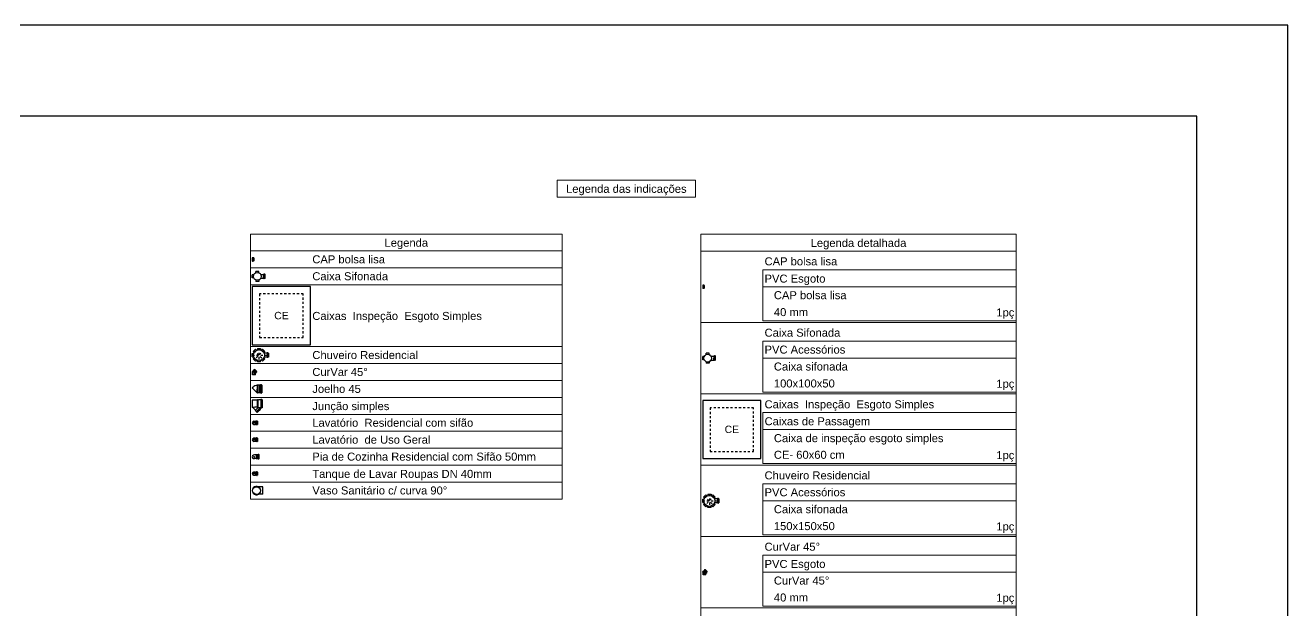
# Model space of a CAD drawing. Header units: millimetres. Extents: x 270 to 744, y -31 to 127.
# Drawn here: x 391.7 to 451.8, y 69.2 to 97 of the extents above; entities that cross this region are included whole.
import ezdxf

# ---------------------------------------------------------------- set-up
doc = ezdxf.new("R2010")
doc.units = ezdxf.units.MM
doc.header["$LTSCALE"] = 0.01
doc.header["$MEASUREMENT"] = 0
doc.linetypes.add('DASHDOT', pattern=[25.4, 12.7, -6.35, 0, -6.35])
doc.linetypes.add('Dashed', pattern=[0.75, 0.5, -0.25])
doc.layers.add('DI-Tabelas', color=7, linetype='Continuous', lineweight=5)
for name, color, linetype in [('FOLHA', 7, 'Continuous'), ('Simbolos', 5, 'Continuous'), ('Simbolos_int', 2, 'Continuous')]:
    doc.layers.add(name, color=color, linetype=linetype)
doc.styles.add('Arial', font='arial.ttf')

# ---------------------------------------------------------------- blocks, each defined once
blk = doc.blocks.new('A3')
at = {"color": 15}
blk.add_lwpolyline([(0, 0), (420, 0), (420, 297), (0, 297)], close=True, dxfattribs=at)
at = {"color": 0}
blk.add_lwpolyline([(25, 10), (410, 10), (410, 287), (25, 287)], close=True, dxfattribs=at)

msp = doc.modelspace()

# ---------------------------------------------------------------- linework, layer by layer
at = {"layer": 'DI-Tabelas'}
for p, q in [((417.037, 88.843), (417.037, 89.647)), ((417.037, 89.647), (423.606, 89.647)), ((423.606, 89.647), (423.606, 88.843)), ((423.606, 88.843), (417.037, 88.843)), ((402.456, 86.283), (402.456, 87.088)), ((402.456, 87.088), (417.269, 87.088)), ((417.269, 87.088), (417.269, 86.283)), ((423.867, 86.274), (423.867, 87.078)), ((423.867, 87.078), (438.852, 87.078)), ((438.852, 87.078), (438.852, 86.274)), ((417.269, 86.283), (402.456, 86.283)), ((402.456, 85.479), (402.456, 86.283)), ((417.269, 86.283), (417.269, 85.479)), ((438.852, 86.274), (423.867, 86.274)), ((423.867, 82.884), (423.867, 86.274)), ((438.852, 86.274), (438.852, 82.884)), ((405.309, 85.479), (402.456, 85.479)), ((402.456, 84.675), (402.456, 85.479)), ((417.269, 85.479), (405.309, 85.479)), ((417.269, 85.479), (417.269, 84.675)), ((438.852, 85.383), (426.806, 85.383)), ((426.806, 84.579), (426.806, 85.383)), ((438.852, 85.383), (438.852, 84.579)), ((405.309, 84.675), (402.456, 84.675)), ((402.456, 81.736), (402.456, 84.675)), ((417.269, 84.675), (405.309, 84.675)), ((417.269, 84.675), (417.269, 81.736)), ((438.852, 84.579), (426.806, 84.579)), ((426.806, 83.775), (426.806, 84.579)), ((438.852, 84.579), (438.852, 83.775)), ((426.806, 82.97), (426.806, 83.775)), ((438.852, 83.775), (438.852, 82.97)), ((426.719, 82.884), (423.867, 82.884)), ((423.867, 79.494), (423.867, 82.884)), ((438.852, 82.884), (426.719, 82.884)), ((437.242, 82.97), (426.806, 82.97)), ((438.852, 82.97), (437.242, 82.97)), ((438.852, 82.884), (438.852, 79.494)), ((405.309, 81.736), (402.456, 81.736)), ((402.456, 80.93), (402.456, 81.736)), ((417.269, 81.736), (405.309, 81.736)), ((417.269, 81.736), (417.269, 80.93)), ((438.852, 81.993), (426.806, 81.993)), ((426.806, 81.189), (426.806, 81.993)), ((438.852, 81.993), (438.852, 81.189)), ((438.852, 81.189), (426.806, 81.189)), ((426.806, 80.385), (426.806, 81.189)), ((438.852, 81.189), (438.852, 80.385)), ((405.309, 80.93), (402.456, 80.93)), ((402.456, 80.126), (402.456, 80.93)), ((417.269, 80.93), (405.309, 80.93)), ((417.269, 80.93), (417.269, 80.126)), ((405.309, 80.126), (402.456, 80.126)), ((402.456, 79.321), (402.456, 80.126)), ((417.269, 80.126), (405.309, 80.126)), ((417.269, 80.126), (417.269, 79.321)), ((426.806, 79.581), (426.806, 80.385)), ((438.852, 80.385), (438.852, 79.581)), ((405.309, 79.321), (402.456, 79.321)), ((402.456, 78.517), (402.456, 79.321)), ((417.269, 79.321), (405.309, 79.321)), ((417.269, 79.321), (417.269, 78.517)), ((426.719, 79.494), (423.867, 79.494)), ((423.867, 76.104), (423.867, 79.494)), ((438.852, 79.494), (426.719, 79.494)), ((437.65, 79.581), (426.806, 79.581)), ((438.852, 79.581), (437.65, 79.581)), ((438.852, 79.494), (438.852, 76.104)), ((405.309, 78.517), (402.456, 78.517)), ((402.456, 77.713), (402.456, 78.517)), ((417.269, 78.517), (405.309, 78.517)), ((417.269, 78.517), (417.269, 77.713)), ((438.852, 78.603), (426.806, 78.603)), ((426.806, 77.799), (426.806, 78.603)), ((438.852, 78.603), (438.852, 77.799)), ((405.309, 77.713), (402.456, 77.713)), ((402.456, 76.909), (402.456, 77.713)), ((417.269, 77.713), (405.309, 77.713)), ((417.269, 77.713), (417.269, 76.909)), ((438.852, 77.799), (426.806, 77.799)), ((426.806, 76.995), (426.806, 77.799)), ((438.852, 77.799), (438.852, 76.995)), ((405.309, 76.909), (402.456, 76.909)), ((402.456, 76.104), (402.456, 76.909)), ((417.269, 76.909), (405.309, 76.909)), ((417.269, 76.909), (417.269, 76.104)), ((426.806, 76.191), (426.806, 76.995)), ((438.852, 76.995), (438.852, 76.191)), ((405.309, 76.104), (402.456, 76.104)), ((402.456, 75.3), (402.456, 76.104)), ((417.269, 76.104), (405.309, 76.104)), ((417.269, 76.104), (417.269, 75.3)), ((426.719, 76.104), (423.867, 76.104)), ((423.867, 72.714), (423.867, 76.104)), ((438.852, 76.104), (426.719, 76.104)), ((435.665, 76.191), (426.806, 76.191)), ((438.852, 76.191), (435.665, 76.191)), ((438.852, 76.104), (438.852, 72.714)), ((405.309, 75.3), (402.456, 75.3)), ((402.456, 74.496), (402.456, 75.3)), ((417.269, 75.3), (405.309, 75.3)), ((417.269, 75.3), (417.269, 74.496)), ((438.852, 75.213), (426.806, 75.213)), ((426.806, 74.409), (426.806, 75.213)), ((438.852, 75.213), (438.852, 74.409)), ((405.309, 74.496), (402.456, 74.496)), ((417.269, 74.496), (405.309, 74.496)), ((438.852, 74.409), (426.806, 74.409)), ((426.806, 73.605), (426.806, 74.409)), ((438.852, 74.409), (438.852, 73.605)), ((426.806, 72.801), (426.806, 73.605)), ((438.852, 73.605), (438.852, 72.801)), ((426.719, 72.714), (423.867, 72.714)), ((423.867, 69.324), (423.867, 72.714)), ((438.852, 72.714), (426.719, 72.714)), ((437.325, 72.801), (426.806, 72.801)), ((438.852, 72.801), (437.325, 72.801)), ((438.852, 72.714), (438.852, 69.324)), ((438.852, 71.823), (426.806, 71.823)), ((426.806, 71.019), (426.806, 71.823)), ((438.852, 71.823), (438.852, 71.019)), ((438.852, 71.019), (426.806, 71.019)), ((426.806, 70.215), (426.806, 71.019)), ((438.852, 71.019), (438.852, 70.215)), ((426.806, 69.411), (426.806, 70.215)), ((438.852, 70.215), (438.852, 69.411)), ((426.719, 69.324), (423.867, 69.324)), ((423.867, 65.934), (423.867, 69.324)), ((438.852, 69.324), (426.719, 69.324)), ((437.65, 69.411), (426.806, 69.411)), ((438.852, 69.411), (437.65, 69.411)), ((438.852, 69.324), (438.852, 65.934))]:
    msp.add_line(p, q, dxfattribs=at)
at = {"layer": 'Simbolos', "color": 7}
for p, q in [((402.556, 85.96), (402.543, 85.96)), ((402.543, 85.96), (402.543, 85.802)), ((402.556, 85.96), (402.56, 85.957)), ((402.603, 85.957), (402.56, 85.957)), ((402.611, 85.949), (402.611, 85.814)), ((402.856, 85.315), (402.705, 85.315)), ((402.705, 85.246), (402.705, 85.315)), ((402.856, 85.246), (402.856, 85.315)), ((402.543, 85.001), (402.543, 85.152)), ((402.611, 85.152), (402.543, 85.152)), ((402.611, 85.001), (402.543, 85.001)), ((402.705, 84.907), (402.705, 84.839)), ((402.856, 84.839), (402.705, 84.839)), ((402.856, 84.907), (402.856, 84.839)), ((402.937, 85.171), (403.074, 85.171)), ((402.937, 84.983), (403.074, 84.983)), ((403.075, 85.171), (403.074, 85.171)), ((403.075, 84.982), (403.074, 84.983)), ((403.091, 85.171), (403.075, 85.171)), ((403.091, 84.982), (403.075, 84.982)), ((403.095, 85.184), (403.094, 85.175)), ((403.095, 84.97), (403.094, 84.979)), ((403.129, 85.187), (403.098, 85.187)), ((403.129, 84.967), (403.098, 84.967)), ((403.132, 85.184), (403.135, 85.174)), ((403.132, 84.969), (403.135, 84.98)), ((403.153, 85.171), (403.138, 85.171)), ((403.153, 84.982), (403.138, 84.982)), ((403.153, 84.982), (403.153, 85.171)), ((423.967, 84.658), (423.953, 84.658)), ((423.953, 84.658), (423.953, 84.5)), ((423.967, 84.658), (423.97, 84.654)), ((424.014, 84.654), (423.97, 84.654)), ((424.021, 84.646), (424.021, 84.512)), ((402.781, 81.649), (402.781, 81.582)), ((402.781, 81.649), (402.937, 81.649)), ((402.937, 81.649), (402.937, 81.582)), ((402.543, 81.255), (402.543, 81.411)), ((402.543, 81.411), (402.61, 81.411)), ((402.543, 81.255), (402.61, 81.255)), ((402.58, 81.502), (402.69, 81.612)), ((402.58, 81.502), (402.628, 81.454)), ((402.58, 81.164), (402.628, 81.212)), ((402.69, 81.054), (402.58, 81.164)), ((402.69, 81.612), (402.738, 81.564)), ((402.69, 81.054), (402.738, 81.102)), ((402.781, 81.016), (402.781, 81.084)), ((402.937, 81.016), (402.937, 81.084)), ((403.028, 81.612), (402.98, 81.564)), ((403.028, 81.054), (402.98, 81.102)), ((403.028, 81.612), (403.138, 81.502)), ((403.138, 81.164), (403.028, 81.054)), ((403.138, 81.502), (403.09, 81.454)), ((403.138, 81.164), (403.09, 81.212)), ((403.244, 81.427), (403.102, 81.427)), ((403.244, 81.238), (403.102, 81.238)), ((403.248, 81.44), (403.248, 81.431)), ((403.248, 81.226), (403.248, 81.235)), ((403.282, 81.443), (403.252, 81.443)), ((403.282, 81.223), (403.252, 81.223)), ((403.286, 81.44), (403.288, 81.43)), ((403.286, 81.225), (403.288, 81.236)), ((403.307, 81.427), (403.292, 81.427)), ((403.307, 81.238), (403.292, 81.238)), ((403.307, 81.427), (403.307, 81.238)), ((423.953, 81.114), (423.953, 81.264)), ((424.021, 81.264), (423.953, 81.264)), ((424.021, 81.114), (423.953, 81.114)), ((424.266, 81.427), (424.116, 81.427)), ((424.116, 81.359), (424.116, 81.427)), ((424.116, 81.019), (424.116, 80.951)), ((424.266, 81.359), (424.266, 81.427)), ((424.266, 81.019), (424.266, 80.951)), ((424.347, 81.283), (424.485, 81.283)), ((424.347, 81.095), (424.485, 81.095)), ((424.486, 81.284), (424.485, 81.283)), ((424.486, 81.094), (424.485, 81.095)), ((424.501, 81.284), (424.486, 81.284)), ((424.501, 81.094), (424.486, 81.094)), ((424.505, 81.296), (424.505, 81.287)), ((424.505, 81.082), (424.505, 81.091)), ((424.539, 81.299), (424.509, 81.299)), ((424.539, 81.079), (424.509, 81.079)), ((424.543, 81.296), (424.545, 81.286)), ((424.543, 81.082), (424.545, 81.092)), ((424.564, 81.284), (424.549, 81.284)), ((424.564, 81.094), (424.549, 81.094)), ((424.564, 81.094), (424.564, 81.284)), ((402.543, 80.535), (402.551, 80.56)), ((402.694, 80.485), (402.543, 80.535)), ((402.702, 80.51), (402.551, 80.56)), ((402.556, 80.403), (402.556, 80.531)), ((402.56, 80.557), (402.632, 80.628)), ((402.718, 80.517), (402.619, 80.615)), ((402.721, 80.52), (402.622, 80.618)), ((402.638, 80.65), (402.624, 80.636)), ((402.624, 80.636), (402.738, 80.521)), ((402.753, 80.536), (402.638, 80.65)), ((402.646, 80.643), (402.656, 80.652)), ((402.656, 80.652), (402.755, 80.554)), ((402.694, 80.403), (402.694, 80.485)), ((402.694, 80.485), (402.716, 80.478)), ((402.702, 80.51), (402.725, 80.503)), ((402.725, 80.503), (402.716, 80.478)), ((402.718, 80.517), (402.73, 80.529)), ((402.738, 80.521), (402.753, 80.536)), ((402.745, 80.544), (402.755, 80.554)), ((402.937, 81.016), (402.781, 81.016)), ((424.266, 80.951), (424.116, 80.951)), ((402.694, 80.403), (402.556, 80.403)), ((402.777, 79.9), (402.778, 79.905)), ((402.788, 79.905), (402.778, 79.905)), ((402.788, 79.9), (402.788, 79.905)), ((402.81, 79.9), (402.788, 79.9)), ((402.788, 79.9), (402.788, 79.724)), ((402.817, 79.908), (402.81, 79.9)), ((402.886, 79.908), (402.817, 79.908)), ((402.887, 79.909), (402.886, 79.908)), ((402.928, 79.909), (402.887, 79.909)), ((402.933, 79.921), (402.932, 79.912)), ((402.969, 79.924), (402.936, 79.924)), ((402.972, 79.921), (402.975, 79.911)), ((402.993, 79.909), (402.978, 79.909)), ((402.993, 79.909), (402.993, 79.54)), ((402.575, 79.804), (402.543, 79.772)), ((402.809, 79.542), (402.791, 79.523)), ((402.817, 79.541), (402.817, 79.542)), ((402.886, 79.541), (402.817, 79.541)), ((402.887, 79.54), (402.886, 79.541)), ((402.928, 79.54), (402.887, 79.54)), ((402.933, 79.528), (402.932, 79.537)), ((402.969, 79.525), (402.936, 79.525)), ((402.947, 79.216), (402.946, 79.207)), ((402.948, 79.217), (402.947, 79.208)), ((402.983, 79.219), (402.95, 79.219)), ((402.984, 79.22), (402.951, 79.22)), ((402.972, 79.528), (402.975, 79.538)), ((402.993, 79.54), (402.978, 79.54)), ((402.986, 79.217), (402.989, 79.207)), ((402.987, 79.218), (402.99, 79.208)), ((402.792, 79.197), (402.543, 79.197)), ((402.543, 79.197), (402.543, 78.845)), ((402.791, 79.196), (402.543, 79.196)), ((402.543, 79.196), (402.543, 78.844)), ((402.574, 78.845), (402.543, 78.845)), ((402.573, 78.844), (402.543, 78.844)), ((402.693, 78.725), (402.573, 78.844)), ((402.694, 78.726), (402.574, 78.845)), ((402.693, 78.715), (402.693, 78.725)), ((402.746, 78.662), (402.693, 78.715)), ((402.694, 78.716), (402.694, 78.726)), ((402.747, 78.663), (402.694, 78.716)), ((402.74, 78.651), (402.746, 78.658)), ((402.762, 78.625), (402.74, 78.646)), ((402.741, 78.652), (402.747, 78.659)), ((402.763, 78.626), (402.741, 78.647)), ((402.766, 78.624), (402.775, 78.629)), ((402.767, 78.625), (402.776, 78.63)), ((402.79, 78.618), (402.779, 78.629)), ((402.791, 78.619), (402.78, 78.63)), ((402.924, 78.752), (402.79, 78.618)), ((402.791, 79.196), (402.792, 79.201)), ((402.924, 78.753), (402.791, 78.619)), ((402.792, 79.197), (402.793, 79.202)), ((402.802, 79.201), (402.792, 79.201)), ((402.803, 79.202), (402.793, 79.202)), ((402.802, 79.196), (402.802, 79.201)), ((402.824, 79.196), (402.802, 79.196)), ((402.803, 79.197), (402.803, 79.202)), ((402.825, 79.197), (402.803, 79.197)), ((402.832, 79.204), (402.824, 79.196)), ((402.833, 79.205), (402.825, 79.197)), ((402.942, 79.204), (402.832, 79.204)), ((402.943, 79.205), (402.833, 79.205)), ((402.88, 78.797), (402.846, 78.831)), ((402.879, 78.796), (402.846, 78.83)), ((402.942, 78.836), (402.848, 78.836)), ((402.943, 78.837), (402.849, 78.837)), ((402.891, 78.802), (402.884, 78.796)), ((402.892, 78.803), (402.885, 78.797)), ((402.917, 78.78), (402.896, 78.802)), ((402.918, 78.781), (402.897, 78.803)), ((402.918, 78.776), (402.912, 78.767)), ((402.919, 78.777), (402.913, 78.768)), ((402.924, 78.752), (402.913, 78.763)), ((402.924, 78.753), (402.914, 78.764)), ((402.947, 78.824), (402.946, 78.833)), ((402.948, 78.825), (402.947, 78.834)), ((402.983, 78.821), (402.95, 78.821)), ((402.984, 78.822), (402.951, 78.822)), ((402.986, 78.823), (402.989, 78.833)), ((402.987, 78.824), (402.99, 78.834)), ((403.008, 79.204), (402.992, 79.204)), ((403.008, 78.836), (402.992, 78.836)), ((403.008, 79.205), (402.993, 79.205)), ((403.008, 78.837), (402.993, 78.837)), ((403.008, 79.205), (403.008, 78.837)), ((403.008, 79.204), (403.008, 78.836)), ((402.621, 78.186), (402.655, 78.186)), ((402.621, 78.044), (402.655, 78.044)), ((402.655, 78.186), (402.687, 78.186)), ((402.655, 78.044), (402.687, 78.044)), ((402.692, 78.191), (402.687, 78.186)), ((402.692, 78.039), (402.687, 78.044)), ((402.741, 78.191), (402.692, 78.191)), ((402.741, 78.039), (402.692, 78.039)), ((402.745, 78.199), (402.744, 78.194)), ((402.745, 78.032), (402.744, 78.036)), ((402.765, 78.202), (402.748, 78.202)), ((402.765, 78.028), (402.748, 78.028)), ((402.768, 78.199), (402.77, 78.194)), ((402.768, 78.031), (402.77, 78.036)), ((402.784, 78.191), (402.773, 78.191)), ((402.784, 78.039), (402.773, 78.039)), ((402.784, 78.191), (402.784, 78.039)), ((402.621, 77.382), (402.655, 77.382)), ((402.621, 77.24), (402.655, 77.24)), ((402.655, 77.382), (402.687, 77.382)), ((402.655, 77.24), (402.687, 77.24)), ((402.692, 77.387), (402.687, 77.382)), ((402.692, 77.235), (402.687, 77.24)), ((402.741, 77.387), (402.692, 77.387)), ((402.741, 77.235), (402.692, 77.235)), ((402.745, 77.394), (402.744, 77.39)), ((402.745, 77.227), (402.744, 77.231)), ((402.765, 77.397), (402.748, 77.397)), ((402.765, 77.224), (402.748, 77.224)), ((402.768, 77.395), (402.77, 77.39)), ((402.768, 77.227), (402.77, 77.232)), ((402.784, 77.387), (402.773, 77.387)), ((402.784, 77.235), (402.773, 77.235)), ((402.784, 77.387), (402.784, 77.235)), ((402.729, 76.594), (402.642, 76.594)), ((402.729, 76.419), (402.642, 76.419)), ((402.735, 76.6), (402.729, 76.594)), ((402.735, 76.413), (402.729, 76.419)), ((402.793, 76.6), (402.735, 76.6)), ((402.793, 76.413), (402.735, 76.413)), ((402.794, 76.601), (402.793, 76.6)), ((402.794, 76.412), (402.793, 76.413)), ((402.81, 76.601), (402.794, 76.601)), ((402.81, 76.412), (402.794, 76.412)), ((402.815, 76.613), (402.814, 76.604)), ((402.815, 76.4), (402.814, 76.409)), ((402.848, 76.616), (402.818, 76.616)), ((402.848, 76.397), (402.818, 76.397)), ((402.852, 76.614), (402.854, 76.604)), ((402.852, 76.399), (402.854, 76.409)), ((402.873, 76.601), (402.858, 76.601)), ((402.873, 76.412), (402.858, 76.412)), ((402.873, 76.412), (402.873, 76.601)), ((402.621, 75.773), (402.655, 75.773)), ((402.621, 75.631), (402.655, 75.631)), ((402.655, 75.773), (402.687, 75.773)), ((402.655, 75.631), (402.687, 75.631)), ((402.692, 75.778), (402.687, 75.773)), ((402.692, 75.626), (402.687, 75.631)), ((402.741, 75.778), (402.692, 75.778)), ((402.741, 75.626), (402.692, 75.626)), ((402.745, 75.786), (402.744, 75.782)), ((402.745, 75.619), (402.744, 75.623)), ((402.765, 75.789), (402.748, 75.789)), ((402.765, 75.616), (402.748, 75.616)), ((402.768, 75.786), (402.77, 75.781)), ((402.768, 75.618), (402.77, 75.623)), ((402.784, 75.778), (402.773, 75.778)), ((402.784, 75.626), (402.773, 75.626)), ((402.784, 75.778), (402.784, 75.626)), ((403.045, 75.074), (402.836, 75.074)), ((403.045, 74.722), (402.836, 74.722)), ((423.953, 74.331), (423.953, 74.487)), ((423.953, 74.487), (424.02, 74.487)), ((423.991, 74.578), (424.101, 74.688)), ((423.991, 74.578), (424.038, 74.53)), ((424.101, 74.688), (424.148, 74.64)), ((424.192, 74.726), (424.192, 74.658)), ((424.192, 74.726), (424.347, 74.726)), ((424.347, 74.726), (424.347, 74.658)), ((424.438, 74.688), (424.391, 74.64)), ((424.438, 74.688), (424.548, 74.578)), ((424.548, 74.578), (424.501, 74.53)), ((424.655, 74.504), (424.513, 74.504)), ((424.659, 74.516), (424.658, 74.507)), ((424.693, 74.519), (424.662, 74.519)), ((424.696, 74.517), (424.699, 74.506)), ((424.717, 74.504), (424.702, 74.504)), ((424.717, 74.504), (424.717, 74.315)), ((423.953, 74.331), (424.02, 74.331)), ((423.991, 74.24), (424.038, 74.288)), ((424.101, 74.13), (423.991, 74.24)), ((424.101, 74.13), (424.148, 74.178)), ((424.192, 74.093), (424.192, 74.16)), ((424.347, 74.093), (424.192, 74.093)), ((424.347, 74.093), (424.347, 74.16)), ((424.438, 74.13), (424.391, 74.178)), ((424.548, 74.24), (424.438, 74.13)), ((424.548, 74.24), (424.501, 74.288)), ((424.655, 74.315), (424.513, 74.315)), ((424.659, 74.302), (424.658, 74.311)), ((424.693, 74.299), (424.662, 74.299)), ((424.696, 74.302), (424.699, 74.312)), ((424.717, 74.315), (424.702, 74.315)), ((423.953, 71.026), (423.961, 71.051)), ((424.104, 70.976), (423.953, 71.026)), ((424.113, 71.001), (423.961, 71.051)), ((423.966, 70.895), (423.966, 71.022)), ((424.104, 70.895), (423.966, 70.895)), ((423.971, 71.048), (424.042, 71.119)), ((424.128, 71.008), (424.03, 71.107)), ((424.131, 71.011), (424.033, 71.11)), ((424.049, 71.142), (424.034, 71.127)), ((424.034, 71.127), (424.149, 71.013)), ((424.163, 71.027), (424.049, 71.142)), ((424.057, 71.134), (424.067, 71.144)), ((424.067, 71.144), (424.165, 71.045)), ((424.104, 70.895), (424.104, 70.976)), ((424.104, 70.976), (424.127, 70.969)), ((424.113, 71.001), (424.135, 70.994)), ((424.135, 70.994), (424.127, 70.969)), ((424.128, 71.008), (424.141, 71.02)), ((424.149, 71.013), (424.163, 71.027)), ((424.156, 71.035), (424.165, 71.045))]:
    msp.add_line(p, q, dxfattribs=at)
at = {"layer": 'Simbolos', "color": 7, "linetype": 'Continuous'}
for p, q in [((402.556, 85.802), (402.543, 85.802)), ((402.556, 85.802), (402.56, 85.806)), ((402.603, 85.806), (402.56, 85.806)), ((423.967, 84.5), (423.953, 84.5)), ((423.967, 84.5), (423.97, 84.504)), ((424.014, 84.504), (423.97, 84.504))]:
    msp.add_line(p, q, dxfattribs=at)
for points in [[(402.543, 81.822), (405.309, 81.822), (405.309, 84.588), (402.543, 84.588), (402.543, 81.822), (402.543, 81.822)], [(423.953, 76.416), (426.719, 76.416), (426.719, 79.182), (423.953, 79.182), (423.953, 76.416), (423.953, 76.416)]]:
    msp.add_lwpolyline(points, dxfattribs=at)
at = {"layer": 'Simbolos', "color": 7}
for centre, radius in [((402.78, 85.077), 0.183), ((402.859, 81.333), 0.261), ((424.191, 81.189), 0.183), ((424.269, 74.409), 0.261)]:
    msp.add_circle(centre, radius, dxfattribs=at)
for centre, radius, start, end in [((402.603, 85.949), 0.00795, 0, 90), ((402.7, 85.246), 0.00519, 295.41, 0), ((402.861, 85.246), 0.00519, 180, 244.59), ((402.611, 85.157), 0.00519, 270, 334.59), ((402.611, 84.996), 0.00519, 25.4103, 90), ((402.7, 84.907), 0.00519, 0, 64.5897), ((402.861, 84.907), 0.00519, 115.41, 180), ((403.091, 85.175), 0.00346, 270, 355), ((403.091, 84.979), 0.00346, 5, 90), ((403.098, 85.183), 0.00346, 90, 175), ((403.098, 84.97), 0.00346, 185, 270), ((403.129, 85.183), 0.00346, 15, 90), ((403.129, 84.97), 0.00346, 270, 345), ((403.138, 85.175), 0.00346, 195, 270), ((403.138, 84.979), 0.00346, 90, 165), ((424.014, 84.646), 0.00795, 0, 90), ((403.244, 81.431), 0.00346, 270, 355), ((403.244, 81.235), 0.00346, 5, 90), ((403.252, 81.439), 0.00346, 90, 175), ((403.252, 81.226), 0.00346, 185, 270), ((403.282, 81.439), 0.00346, 15, 90), ((403.282, 81.226), 0.00346, 270, 345), ((403.292, 81.431), 0.00346, 195, 270), ((403.292, 81.235), 0.00346, 90, 165), ((424.021, 81.27), 0.00519, 270, 334.59), ((424.021, 81.108), 0.00519, 25.4103, 90), ((424.11, 81.359), 0.00519, 295.41, 0), ((424.11, 81.019), 0.00519, 0, 64.5897), ((424.271, 81.359), 0.00519, 180, 244.59), ((424.271, 81.019), 0.00519, 115.41, 180), ((424.501, 81.287), 0.00346, 270, 355), ((424.501, 81.091), 0.00346, 5, 90), ((424.509, 81.296), 0.00346, 90, 175), ((424.509, 81.083), 0.00346, 185, 270), ((424.539, 81.296), 0.00346, 15, 90), ((424.539, 81.083), 0.00346, 270, 345), ((424.549, 81.287), 0.00346, 195, 270), ((424.549, 81.091), 0.00346, 90, 165), ((402.813, 79.566), 0.336, 96.0987, 135), ((402.928, 79.912), 0.00346, 270, 355), ((402.936, 79.92), 0.00346, 90, 175), ((402.969, 79.92), 0.00346, 15, 90), ((402.978, 79.912), 0.00346, 195, 270), ((402.813, 79.538), 0.00519, 45, 135), ((402.928, 79.537), 0.00346, 5, 90), ((402.936, 79.529), 0.00346, 185, 270), ((402.95, 79.216), 0.00346, 90, 175), ((402.951, 79.217), 0.00346, 90, 175), ((402.969, 79.529), 0.00346, 270, 345), ((402.978, 79.537), 0.00346, 90, 165), ((402.983, 79.216), 0.00346, 15, 90), ((402.984, 79.217), 0.00346, 15, 90), ((402.573, 78.841), 0.00346, 34.2682, 90), ((402.574, 78.842), 0.00346, 34.2682, 90), ((402.743, 78.649), 0.00346, 140, 225), ((402.744, 78.649), 0.00346, 140, 225), ((402.743, 78.66), 0.00346, 320, 45), ((402.744, 78.661), 0.00346, 320, 45), ((402.764, 78.627), 0.00346, 225, 300), ((402.765, 78.628), 0.00346, 225, 300), ((402.777, 78.627), 0.00346, 45, 120), ((402.778, 78.627), 0.00346, 45, 120), ((402.849, 78.833), 0.00346, 90, 225), ((402.848, 78.833), 0.00346, 90, 225), ((402.882, 78.799), 0.00346, 225, 310), ((402.883, 78.8), 0.00346, 225, 310), ((402.893, 78.799), 0.00346, 45, 130), ((402.894, 78.8), 0.00346, 45, 130), ((402.915, 78.765), 0.00346, 150, 225), ((402.916, 78.766), 0.00346, 150, 225), ((402.915, 78.778), 0.00346, 330, 45), ((402.916, 78.779), 0.00346, 330, 45), ((402.942, 79.208), 0.00346, 270, 355), ((402.942, 78.833), 0.00346, 5, 90), ((402.943, 79.209), 0.00346, 270, 355), ((402.943, 78.833), 0.00346, 5, 90), ((402.95, 78.824), 0.00346, 185, 270), ((402.951, 78.825), 0.00346, 185, 270), ((402.983, 78.824), 0.00346, 270, 345), ((402.984, 78.825), 0.00346, 270, 345), ((402.992, 79.208), 0.00346, 195, 270), ((402.992, 78.833), 0.00346, 90, 165), ((402.993, 79.209), 0.00346, 195, 270), ((402.993, 78.833), 0.00346, 90, 165), ((402.621, 78.115), 0.0712, 90, 270), ((402.741, 78.195), 0.00346, 270, 355), ((402.741, 78.035), 0.00346, 5, 90), ((402.748, 78.198), 0.00346, 90, 175), ((402.748, 78.032), 0.00346, 185, 270), ((402.765, 78.198), 0.00346, 15, 90), ((402.765, 78.032), 0.00346, 270, 345), ((402.773, 78.195), 0.00346, 195, 270), ((402.773, 78.035), 0.00346, 90, 165), ((402.621, 77.311), 0.0712, 90, 270), ((402.741, 77.39), 0.00346, 270, 355), ((402.741, 77.231), 0.00346, 5, 90), ((402.748, 77.394), 0.00346, 90, 175), ((402.748, 77.228), 0.00346, 185, 270), ((402.765, 77.394), 0.00346, 15, 90), ((402.765, 77.228), 0.00346, 270, 345), ((402.773, 77.39), 0.00346, 195, 270), ((402.773, 77.231), 0.00346, 90, 165), ((402.631, 76.507), 0.0883, 82.826, 277.174), ((402.81, 76.605), 0.00346, 270, 355), ((402.81, 76.408), 0.00346, 5, 90), ((402.818, 76.613), 0.00346, 90, 175), ((402.818, 76.4), 0.00346, 185, 270), ((402.848, 76.613), 0.00346, 15, 90), ((402.848, 76.4), 0.00346, 270, 345), ((402.858, 76.605), 0.00346, 195, 270), ((402.858, 76.408), 0.00346, 90, 165), ((402.621, 75.702), 0.0712, 90, 270), ((402.741, 75.782), 0.00346, 270, 355), ((402.741, 75.623), 0.00346, 5, 90), ((402.748, 75.785), 0.00346, 90, 175), ((402.748, 75.619), 0.00346, 185, 270), ((402.765, 75.785), 0.00346, 15, 90), ((402.765, 75.619), 0.00346, 270, 345), ((402.773, 75.782), 0.00346, 195, 270), ((402.773, 75.623), 0.00346, 90, 165), ((402.742, 74.898), 0.199, 61.785, 298.215), ((402.742, 74.898), 0.199, 298.215, 61.785), ((424.655, 74.507), 0.00346, 270, 355), ((424.662, 74.516), 0.00346, 90, 175), ((424.693, 74.516), 0.00346, 15, 90), ((424.702, 74.507), 0.00346, 195, 270), ((424.655, 74.311), 0.00346, 5, 90), ((424.662, 74.303), 0.00346, 185, 270), ((424.693, 74.303), 0.00346, 270, 345), ((424.702, 74.311), 0.00346, 90, 165)]:
    msp.add_arc(centre, radius, start, end, dxfattribs=at)
at = {"layer": 'Simbolos', "color": 7, "linetype": 'Continuous'}
for centre in [(402.603, 85.814), (424.014, 84.512)]:
    msp.add_arc(centre, 0.00795, 270, 0, dxfattribs=at)
at = {"layer": 'Simbolos_int', "color": 7}
for p, q in [((402.56, 85.806), (402.56, 85.957)), ((403.074, 85.171), (403.074, 85.077)), ((403.074, 84.983), (403.074, 85.077)), ((403.094, 85.171), (403.094, 84.982)), ((403.135, 85.171), (403.135, 84.982)), ((423.97, 84.504), (423.97, 84.654)), ((403.247, 81.427), (403.247, 81.238)), ((403.289, 81.427), (403.289, 81.238)), ((424.485, 81.283), (424.485, 81.189)), ((424.485, 81.095), (424.485, 81.189)), ((424.504, 81.284), (424.504, 81.094)), ((424.546, 81.284), (424.546, 81.094)), ((402.625, 80.522), (402.705, 80.603)), ((402.625, 80.403), (402.625, 80.522)), ((402.694, 80.493), (402.709, 80.508)), ((402.694, 80.485), (402.694, 80.493)), ((402.778, 79.905), (402.778, 79.724)), ((402.788, 79.905), (402.788, 79.724)), ((402.81, 79.9), (402.81, 79.542)), ((402.887, 79.909), (402.887, 79.54)), ((402.931, 79.909), (402.931, 79.54)), ((402.975, 79.909), (402.975, 79.54)), ((402.791, 79.523), (402.543, 79.772)), ((402.778, 79.537), (402.778, 79.724)), ((402.788, 79.54), (402.788, 79.724)), ((402.788, 79.531), (402.788, 79.724)), ((402.817, 78.848), (402.693, 78.725)), ((402.818, 78.849), (402.694, 78.726)), ((402.882, 78.794), (402.748, 78.66)), ((402.883, 78.795), (402.749, 78.661)), ((402.911, 78.765), (402.777, 78.631)), ((402.912, 78.765), (402.778, 78.632)), ((402.791, 78.858), (402.791, 79.196)), ((402.792, 78.859), (402.792, 79.197)), ((402.802, 78.854), (402.802, 79.196)), ((402.803, 78.855), (402.803, 79.197)), ((402.824, 78.845), (402.824, 79.196)), ((402.825, 78.846), (402.825, 79.197)), ((402.946, 79.205), (402.946, 78.837)), ((402.946, 79.204), (402.946, 78.836)), ((402.99, 79.205), (402.99, 78.837)), ((402.99, 79.204), (402.99, 78.836)), ((402.645, 78.115), (402.591, 78.115)), ((402.621, 78.092), (402.621, 78.157)), ((402.687, 78.044), (402.687, 78.186)), ((402.744, 78.039), (402.744, 78.191)), ((402.77, 78.039), (402.77, 78.191)), ((402.645, 77.311), (402.591, 77.311)), ((402.621, 77.288), (402.621, 77.353)), ((402.687, 77.24), (402.687, 77.382)), ((402.744, 77.235), (402.744, 77.387)), ((402.77, 77.235), (402.77, 77.387)), ((402.631, 76.507), (402.605, 76.507)), ((402.631, 76.507), (402.631, 76.528)), ((402.631, 76.507), (402.631, 76.476)), ((402.631, 76.507), (402.656, 76.507)), ((402.729, 76.594), (402.729, 76.419)), ((402.794, 76.601), (402.794, 76.412)), ((402.813, 76.412), (402.813, 76.601)), ((402.855, 76.412), (402.855, 76.601)), ((402.645, 75.702), (402.591, 75.702)), ((402.621, 75.679), (402.621, 75.744)), ((402.687, 75.631), (402.687, 75.773)), ((402.744, 75.626), (402.744, 75.778)), ((402.77, 75.626), (402.77, 75.778)), ((403.045, 74.722), (403.045, 75.074)), ((424.658, 74.504), (424.658, 74.315)), ((424.699, 74.504), (424.699, 74.315)), ((424.035, 71.014), (424.116, 71.094)), ((424.035, 70.895), (424.035, 71.014)), ((424.104, 70.984), (424.12, 70.999)), ((424.104, 70.976), (424.104, 70.984))]:
    msp.add_line(p, q, dxfattribs=at)
at = {"layer": 'Simbolos_int', "color": 7, "linetype": 'DASHDOT', "ltscale": 0.05}
for p, q in [((402.859, 81.649), (402.859, 81.016)), ((402.543, 81.333), (403.307, 81.333)), ((402.635, 81.557), (403.083, 81.109)), ((403.083, 81.557), (402.635, 81.109)), ((424.046, 74.633), (424.493, 74.185)), ((424.493, 74.633), (424.046, 74.185)), ((424.269, 74.726), (424.269, 74.093)), ((423.953, 74.409), (424.717, 74.409))]:
    msp.add_line(p, q, dxfattribs=at)
at = {"layer": 'Simbolos_int', "color": 7, "linetype": 'Dashed'}
for points in [[(402.888, 82.168), (404.963, 82.168), (404.963, 84.243), (402.888, 84.243), (402.888, 82.168), (402.888, 82.168)], [(424.299, 76.762), (426.373, 76.762), (426.373, 78.836), (424.299, 78.836), (424.299, 76.762), (424.299, 76.762)]]:
    msp.add_lwpolyline(points, dxfattribs=at)
at = {"layer": 'Simbolos_int', "color": 7}
for points in [[(402.718, 80.517), (402.709, 80.511), (402.697, 80.506), (402.69, 80.498), (402.686, 80.484), (402.691, 80.475), (402.694, 80.472)], [(424.128, 71.008), (424.119, 71.003), (424.108, 70.998), (424.101, 70.989), (424.097, 70.975), (424.101, 70.966), (424.104, 70.963)]]:
    msp.add_lwpolyline(points, dxfattribs=at)
msp.add_circle((402.742, 74.898), 0.184, dxfattribs=at)
for centre, radius, start, end in [((402.883, 77.364), 1.51, 98.6432, 101.731), ((402.884, 77.365), 1.51, 98.6432, 101.731), ((402.728, 78.636), 0.233, 83.5546, 107.867), ((402.729, 78.636), 0.233, 83.5546, 107.867), ((402.711, 78.606), 0.265, 59.5076, 80.5491), ((402.711, 78.607), 0.265, 59.5076, 80.5491), ((402.621, 78.115), 0.0788, 64.623, 295.377), ((402.621, 77.311), 0.0788, 64.623, 295.377), ((402.621, 75.702), 0.0788, 64.623, 295.377)]:
    msp.add_arc(centre, radius, start, end, dxfattribs=at)

# ---------------------------------------------------------------- block references
at = {"layer": 'FOLHA', "xscale": 0.4322168702846696, "yscale": 0.4322168702846696, "zscale": 0.4322168702846696}
msp.add_blockref('A3', (270.23, -31.36), dxfattribs=at)

# ---------------------------------------------------------------- texts
at = {"layer": 'DI-Tabelas', "line_spacing_factor": 0.6, "style": 'Arial'}
for s, insert, char_height, width, attachment_point in [('Legenda das indicações', (420.321, 88.929), 0.38035, 10.04126, 8), ('Legenda', (409.862, 86.37), 0.3804, 3.19495, 8), ('Legenda detalhada', (431.359, 86.36), 0.38035, 7.75916, 8), ('CAP bolsa lisa', (405.395, 85.691), 0.38035, 6.38989, 7), ('CAP bolsa lisa', (426.892, 85.595), 0.38035, 6.38989, 7), ('Caixa Sifonada', (405.395, 84.887), 0.38035, 6.38989, 7), ('PVC Esgoto', (426.892, 84.665), 0.3804, 4.56421, 7), ('   CAP bolsa lisa', (426.892, 83.987), 0.38035, 7.75916, 7), ('   40 mm', (426.892, 83.182), 0.3804, 3.65137, 7), ('1pç', (438.766, 83.057), 0.3804, 1.36926, 9), ('Caixas  Inspeção  Esgoto Simples', (405.395, 82.889), 0.38035, 14.60547, 7), ('Caixa Sifonada', (426.892, 82.205), 0.38035, 6.38989, 7), ('PVC Acessórios', (426.892, 81.401), 0.38035, 6.38989, 7), ('Chuveiro Residencial', (405.395, 81.143), 0.38035, 9.12842, 7), ('CurVar 45%%d', (405.395, 80.338), 0.38035, 4.56421, 7), ('   Caixa sifonada', (426.892, 80.597), 0.38035, 7.75916, 7), ('Joelho 45', (405.395, 79.533), 0.3804, 4.10779, 7), ('   100x100x50', (426.892, 79.792), 0.38035, 5.93347, 7), ('1pç', (438.766, 79.667), 0.3804, 1.36926, 9), ('Junção simples', (405.395, 78.604), 0.38035, 6.38989, 7), ('Caixas  Inspeção  Esgoto Simples', (426.892, 78.69), 0.38035, 14.60547, 7), ('Lavatório  Residencial com sifão', (405.395, 77.925), 0.38035, 14.60547, 7), ('Caixas de Passagem', (426.892, 77.886), 0.38035, 8.21558, 7), ('Lavatório  de Uso Geral', (405.395, 77.121), 0.38035, 10.49768, 7), ('   Caixa de inspeção esgoto simples', (426.892, 77.081), 0.38035, 15.97474, 7), ('Pia de Cozinha Residencial com Sifão 50mm', (405.395, 76.316), 0.38035, 18.71326, 7), ('   CE- 60x60 cm', (426.892, 76.403), 0.38035, 6.84632, 7), ('1pç', (438.766, 76.277), 0.3804, 1.36926, 9), ('Tanque de Lavar Roupas DN 40mm', (405.395, 75.387), 0.38035, 13.69263, 7), ('Chuveiro Residencial', (426.892, 75.425), 0.38035, 9.12842, 7), ('Vaso Sanitário c/ curva 90%%d', (405.395, 74.708), 0.38035, 12.32337, 7), ('PVC Acessórios', (426.892, 74.621), 0.38035, 6.38989, 7), ('   Caixa sifonada', (426.892, 73.817), 0.38035, 7.75916, 7), ('   150x150x50', (426.892, 73.013), 0.38035, 5.93347, 7), ('1pç', (438.766, 72.887), 0.3804, 1.36926, 9), ('CurVar 45%%d', (426.892, 72.035), 0.38035, 4.56421, 7), ('PVC Esgoto', (426.892, 71.106), 0.3804, 4.56421, 7), ('   CurVar 45%%d', (426.892, 70.427), 0.38035, 5.93347, 7), ('   40 mm', (426.892, 69.623), 0.3804, 3.65137, 7), ('1pç', (438.766, 69.497), 0.3804, 1.36926, 9)]:
    msp.add_mtext(s, dxfattribs=dict(at, insert=insert, char_height=char_height, width=width, attachment_point=attachment_point))
at = {"layer": 'Simbolos', "color": 7, "char_height": 0.3532, "width": 0.84763, "attachment_point": 7, "line_spacing_factor": 0.6, "style": 'Arial'}
for insert in [(403.584, 83.031), (424.994, 77.625)]:
    msp.add_mtext('CE', dxfattribs=dict(at, insert=insert))

doc.saveas('drawing.dxf')
